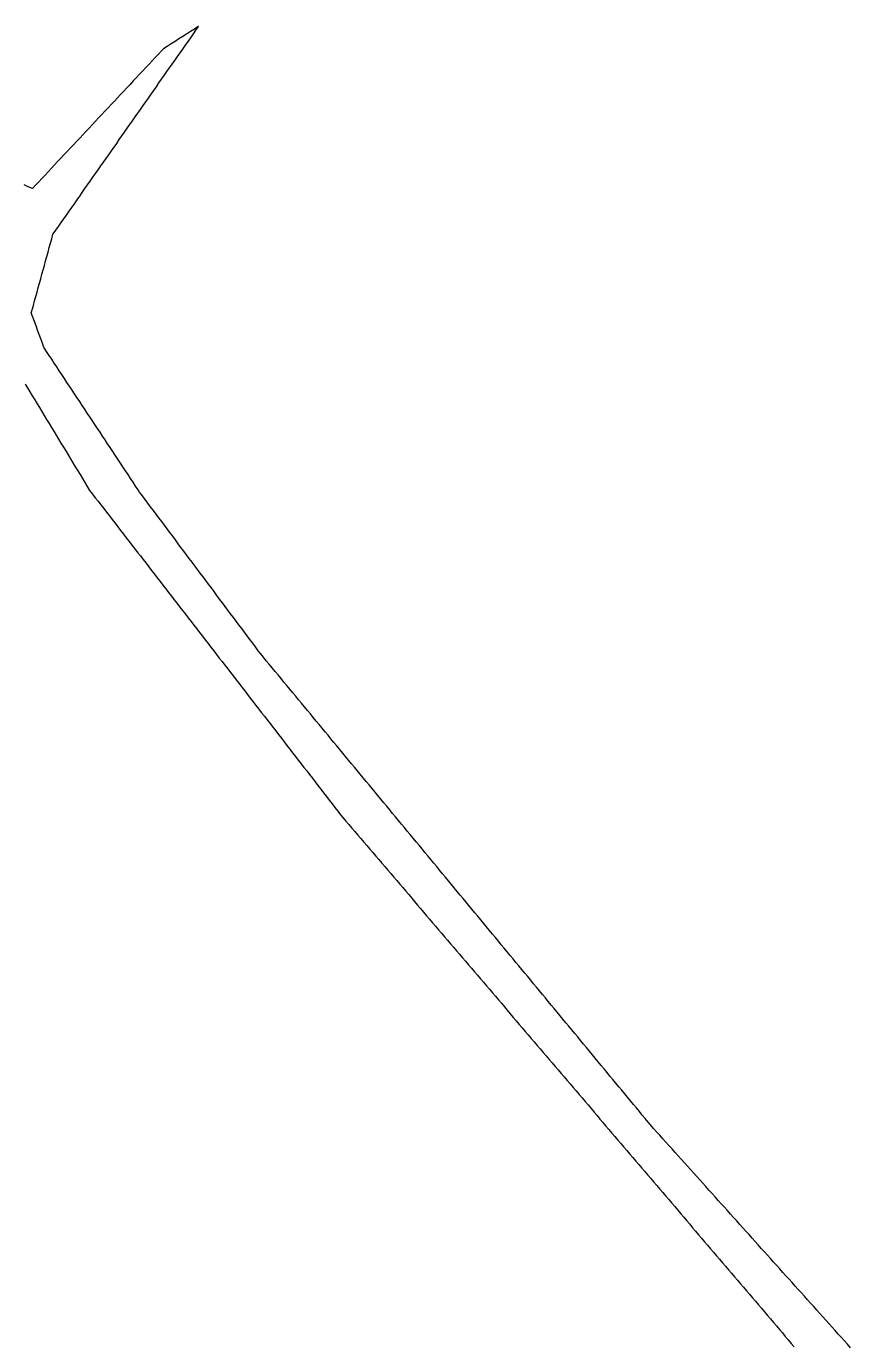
# Model space of a CAD drawing. Header units: millimetres. Extents: x 0 to 2762, y 6 to 2482.
# Drawn here: x 178.8 to 357.7, y 1112.4 to 1398.8 of the extents above; entities that cross this region are included whole.
import ezdxf

# ---------------------------------------------------------------- set-up
doc = ezdxf.new("R2010")
doc.units = ezdxf.units.MM
doc.layers.add('ALL_ISLANDS', color=7, linetype='Continuous')
doc.layers.add('OUTLINE_ISLAND_01', color=7, linetype='Continuous')

msp = doc.modelspace()

# ---------------------------------------------------------------- linework, layer by layer
at = {"layer": 'ALL_ISLANDS'}
for points in [[(357.6865, 1111.9886), (357.0182, 1112.7324), (356.3498, 1113.4762), (355.6814, 1114.22), (355.013, 1114.9639), (354.3446, 1115.7077), (353.6763, 1116.4515), (353.0079, 1117.1953), (352.3395, 1117.9391), (351.6711, 1118.683), (351.0028, 1119.4268), (350.3344, 1120.1706), (349.666, 1120.9144), (348.9976, 1121.6582), (348.3292, 1122.4021), (347.6609, 1123.1459), (346.9925, 1123.8897), (346.3241, 1124.6335), (345.6557, 1125.3774), (344.9873, 1126.1212), (344.319, 1126.865), (343.6506, 1127.6088), (342.9822, 1128.3526), (342.3138, 1129.0965), (341.6455, 1129.8403), (340.9771, 1130.5841), (340.3087, 1131.3279), (339.6403, 1132.0717), (338.9719, 1132.8156), (338.3036, 1133.5594), (337.6352, 1134.3032), (336.9668, 1135.047), (336.2984, 1135.7909), (335.63, 1136.5347), (334.9617, 1137.2785), (334.2933, 1138.0223), (333.6249, 1138.7661), (332.9565, 1139.51), (332.2882, 1140.2538), (331.6198, 1140.9976), (330.9514, 1141.7414), (330.283, 1142.4852), (329.6146, 1143.2291), (328.9463, 1143.9729), (328.2779, 1144.7167), (327.6095, 1145.4605), (326.9411, 1146.2044), (326.2727, 1146.9482), (325.6044, 1147.692), (324.936, 1148.4358), (324.2676, 1149.1796), (323.5992, 1149.9235), (322.9309, 1150.6673), (322.2625, 1151.4111), (321.5941, 1152.1549), (320.9257, 1152.8987), (320.2573, 1153.6426), (319.589, 1154.3864), (318.9206, 1155.1302), (318.2522, 1155.874), (317.5838, 1156.6178), (316.9154, 1157.3617), (316.2471, 1158.1055), (315.5787, 1158.8493), (314.9103, 1159.5931), (314.2419, 1160.337), (313.7388, 1160.9448), (313.1012, 1161.7152), (312.4636, 1162.4855), (311.826, 1163.2559), (311.1883, 1164.0262), (310.5507, 1164.7966), (309.9131, 1165.5669), (309.2755, 1166.3373), (308.6379, 1167.1076), (308.0002, 1167.878), (307.3626, 1168.6483), (306.725, 1169.4187), (306.0874, 1170.1891), (305.4498, 1170.9594), (304.8122, 1171.7298), (304.1745, 1172.5001), (303.5369, 1173.2705), (302.8993, 1174.0408), (302.2617, 1174.8112), (301.6241, 1175.5815), (300.9865, 1176.3519), (300.3488, 1177.1222), (299.7112, 1177.8926), (299.0736, 1178.6629), (298.436, 1179.4333), (297.7984, 1180.2036), (297.1608, 1180.974), (296.5231, 1181.7443), (295.8855, 1182.5147), (295.2479, 1183.2851), (294.6103, 1184.0554), (293.9727, 1184.8258), (293.335, 1185.5961), (292.6974, 1186.3665), (292.0598, 1187.1368), (291.4222, 1187.9072), (290.7846, 1188.6775), (290.147, 1189.4479), (289.5093, 1190.2182), (288.8717, 1190.9886), (288.2341, 1191.7589), (287.5965, 1192.5293), (286.9589, 1193.2996), (286.3213, 1194.07), (285.6836, 1194.8404), (285.046, 1195.6107), (284.4084, 1196.3811), (283.7708, 1197.1514), (283.1332, 1197.9218), (282.4955, 1198.6921), (281.8579, 1199.4625), (281.2203, 1200.2328), (280.5827, 1201.0032), (279.9451, 1201.7735), (279.3075, 1202.5439), (278.6698, 1203.3142), (278.0322, 1204.0846), (277.3946, 1204.8549), (276.757, 1205.6253), (276.1194, 1206.3956), (275.4818, 1207.166), (274.8441, 1207.9364), (274.2065, 1208.7067), (273.5689, 1209.4771), (272.9313, 1210.2474), (272.2937, 1211.0178), (271.656, 1211.7881), (271.0184, 1212.5585), (270.3808, 1213.3288), (269.7432, 1214.0992), (269.1056, 1214.8695), (268.468, 1215.6399), (267.8303, 1216.4102), (267.1927, 1217.1806), (266.5551, 1217.9509), (265.9175, 1218.7213), (265.2799, 1219.4916), (264.6423, 1220.262), (264.0046, 1221.0324), (263.367, 1221.8027), (262.7294, 1222.5731), (262.0918, 1223.3434), (261.4542, 1224.1138), (260.8165, 1224.8841), (260.1789, 1225.6545), (259.5413, 1226.4248), (258.9037, 1227.1952), (258.2661, 1227.9655), (257.6285, 1228.7359), (256.9908, 1229.5062), (256.3532, 1230.2766), (255.7156, 1231.0469), (255.078, 1231.8173), (254.4404, 1232.5876), (253.8028, 1233.358), (253.1651, 1234.1284), (252.5275, 1234.8987), (251.8899, 1235.6691), (251.2523, 1236.4394), (250.6147, 1237.2098), (249.977, 1237.9801), (249.3394, 1238.7505), (248.7018, 1239.5208), (248.0642, 1240.2912), (247.4266, 1241.0615), (246.789, 1241.8319), (246.1513, 1242.6022), (245.5137, 1243.3726), (244.8761, 1244.1429), (244.2385, 1244.9133), (243.6009, 1245.6836), (242.9633, 1246.454), (242.3256, 1247.2244), (241.688, 1247.9947), (241.0504, 1248.7651), (240.4128, 1249.5354), (239.7752, 1250.3058), (239.1375, 1251.0761), (238.4999, 1251.8465), (237.8623, 1252.6168), (237.2247, 1253.3872), (236.5871, 1254.1575), (235.9495, 1254.9279), (235.3118, 1255.6982), (234.6742, 1256.4686), (234.0366, 1257.2389), (233.399, 1258.0093), (232.7614, 1258.7796), (232.1238, 1259.55), (231.4861, 1260.3204), (230.8485, 1261.0907), (230.2109, 1261.8611), (229.5733, 1262.6314), (229.0949, 1263.2709), (228.496, 1264.0717), (227.897, 1264.8725), (227.2981, 1265.6733), (226.6991, 1266.474), (226.1002, 1267.2748), (225.5012, 1268.0756), (224.9022, 1268.8764), (224.3033, 1269.6772), (223.7043, 1270.4779), (223.1054, 1271.2787), (222.5064, 1272.0795), (221.9075, 1272.8803), (221.3085, 1273.6811), (220.7095, 1274.4818), (220.1106, 1275.2826), (219.5116, 1276.0834), (218.9127, 1276.8842), (218.3137, 1277.685), (217.7147, 1278.4857), (217.1158, 1279.2865), (216.5168, 1280.0873), (215.9179, 1280.8881), (215.3189, 1281.6889), (214.72, 1282.4896), (214.121, 1283.2904), (213.522, 1284.0912), (212.9231, 1284.892), (212.3241, 1285.6928), (211.7252, 1286.4935), (211.1262, 1287.2943), (210.5272, 1288.0951), (209.9283, 1288.8959), (209.3293, 1289.6967), (208.7304, 1290.4975), (208.1314, 1291.2982), (207.5325, 1292.099), (206.9335, 1292.8998), (206.3345, 1293.7006), (205.7356, 1294.5014), (205.1366, 1295.3021), (204.5377, 1296.1029), (203.9387, 1296.9037), (203.3397, 1297.7045), (203.0327, 1298.168), (202.4805, 1299.0018), (201.9283, 1299.8355), (201.3761, 1300.6692), (200.8239, 1301.5029), (200.2717, 1302.3366), (199.7195, 1303.1703), (199.1673, 1304.004), (198.6151, 1304.8377), (198.0629, 1305.6715), (197.5107, 1306.5052), (196.9585, 1307.3389), (196.4063, 1308.1726), (195.8541, 1309.0063), (195.302, 1309.84), (194.7498, 1310.6737), (194.1976, 1311.5075), (193.6454, 1312.3412), (193.0932, 1313.1749), (192.541, 1314.0086), (191.9888, 1314.8423), (191.4366, 1315.676), (190.8844, 1316.5097), (190.3322, 1317.3435), (189.78, 1318.1772), (189.2278, 1319.0109), (188.6756, 1319.8446), (188.1234, 1320.6783), (187.5712, 1321.512), (187.019, 1322.3457), (186.4668, 1323.1795), (185.9146, 1324.0132), (185.3624, 1324.8469), (184.8102, 1325.6806), (184.258, 1326.5143), (183.7058, 1327.348), (183.1536, 1328.1817), (182.6014, 1329.0154), (182.5836, 1329.064), (182.2395, 1330.0029), (181.8954, 1330.9418), (181.5513, 1331.8808), (181.2072, 1332.8197), (180.8631, 1333.7586), (180.519, 1334.6976), (180.1749, 1335.6365), (179.8308, 1336.5754), (180.0156, 1337.2467), (180.281, 1338.2108), (180.5465, 1339.1749), (180.8119, 1340.139), (181.0774, 1341.1031), (181.3428, 1342.0673), (181.6083, 1343.0314), (181.8738, 1343.9955), (182.1392, 1344.9596), (182.4047, 1345.9238), (182.6701, 1346.8879), (182.9356, 1347.852), (183.201, 1348.8161), (183.4665, 1349.7803), (183.7319, 1350.7444), (183.9974, 1351.7085), (184.2628, 1352.6726), (184.5283, 1353.6367), (184.5899, 1353.7247), (185.1638, 1354.5436), (185.7377, 1355.3625), (186.3117, 1356.1814), (186.8856, 1357.0003), (187.4595, 1357.8192), (188.0334, 1358.6382), (188.6073, 1359.4571), (189.1812, 1360.276), (189.7551, 1361.0949), (190.329, 1361.9138), (190.903, 1362.7327), (191.4769, 1363.5517), (192.0508, 1364.3706), (192.6247, 1365.1895), (193.1986, 1366.0084), (193.7725, 1366.8273), (194.3464, 1367.6462), (194.9203, 1368.4651), (195.4943, 1369.2841), (196.0682, 1370.103), (196.6421, 1370.9219), (197.216, 1371.7408), (197.7899, 1372.5597), (198.3638, 1373.3786), (198.9377, 1374.1976), (199.5117, 1375.0165), (200.0856, 1375.8354), (200.6595, 1376.6543), (201.2334, 1377.4732), (201.8073, 1378.2921), (202.3812, 1379.1111), (202.9551, 1379.93), (203.529, 1380.7489), (204.103, 1381.5678), (204.6769, 1382.3867), (205.2508, 1383.2056), (205.8247, 1384.0246), (206.3986, 1384.8435), (206.9725, 1385.6624), (207.5464, 1386.4813), (208.1203, 1387.3002), (208.6943, 1388.1191), (209.2682, 1388.9381), (209.8421, 1389.757), (210.416, 1390.5759), (210.9899, 1391.3948), (211.5638, 1392.2137), (212.1377, 1393.0326), (212.7117, 1393.8516), (213.2856, 1394.6705), (213.8595, 1395.4894), (214.4334, 1396.3083), (215.0073, 1397.1272), (215.5812, 1397.9461), (216.1551, 1398.765), (216.082, 1398.7184), (215.239, 1398.1805), (214.3959, 1397.6427), (213.5529, 1397.1048), (212.7099, 1396.567), (211.8668, 1396.0291), (211.0238, 1395.4912), (210.1808, 1394.9534), (209.3377, 1394.4155), (208.4947, 1393.8777), (208.1204, 1393.4787), (207.4363, 1392.7493), (206.7521, 1392.02), (206.068, 1391.2907), (205.3838, 1390.5613), (204.6996, 1389.832), (204.0155, 1389.1027), (203.3313, 1388.3733), (202.6472, 1387.644), (201.963, 1386.9147), (201.2789, 1386.1853), (200.5947, 1385.456), (199.9105, 1384.7267), (199.2264, 1383.9973), (198.5422, 1383.268), (197.8581, 1382.5387), (197.1739, 1381.8093), (196.4897, 1381.08), (195.8056, 1380.3507), (195.1214, 1379.6213), (194.4373, 1378.892), (193.7531, 1378.1627), (193.069, 1377.4333), (192.3848, 1376.704), (191.7006, 1375.9747), (191.0165, 1375.2453), (190.3323, 1374.516), (189.6482, 1373.7867), (188.964, 1373.0573), (188.2798, 1372.328), (187.5957, 1371.5987), (186.9115, 1370.8693), (186.2274, 1370.14), (185.5432, 1369.4106), (184.8591, 1368.6813), (184.1749, 1367.952), (183.4907, 1367.2226), (182.8066, 1366.4933), (182.1224, 1365.764), (181.4383, 1365.0346), (180.7541, 1364.3053), (180.0699, 1363.576), (179.1628, 1363.9689), (178.2452, 1364.3664)], [(178.4891, 1321.1453), (179.0077, 1320.2902), (179.5263, 1319.4352), (180.0449, 1318.5802), (180.5636, 1317.7252), (181.0822, 1316.8702), (181.6008, 1316.0152), (182.1194, 1315.1602), (182.638, 1314.3052), (183.1567, 1313.4502), (183.6753, 1312.5952), (184.1939, 1311.7402), (184.7125, 1310.8852), (185.2311, 1310.0302), (185.7497, 1309.1752), (186.2684, 1308.3202), (186.787, 1307.4652), (187.3056, 1306.6101), (187.8242, 1305.7551), (188.3428, 1304.9001), (188.8614, 1304.0451), (189.3801, 1303.1901), (189.8987, 1302.3351), (190.4173, 1301.4801), (190.9359, 1300.6251), (191.4545, 1299.7701), (191.9731, 1298.9151), (192.4918, 1298.0601), (193.1037, 1297.2693), (193.7157, 1296.4784), (194.3277, 1295.6875), (194.9396, 1294.8967), (195.5516, 1294.1058), (196.1636, 1293.3149), (196.7756, 1292.5241), (197.3876, 1291.7332), (197.9995, 1290.9423), (198.6115, 1290.1515), (199.2235, 1289.3606), (199.8355, 1288.5697), (200.4475, 1287.7788), (201.0595, 1286.988), (201.6714, 1286.1971), (202.2834, 1285.4062), (202.8954, 1284.6154), (203.5074, 1283.8245), (204.1194, 1283.0336), (204.7314, 1282.2427), (205.3433, 1281.4519), (205.9553, 1280.661), (206.5673, 1279.8701), (207.1793, 1279.0793), (207.7913, 1278.2884), (208.4033, 1277.4975), (209.0152, 1276.7066), (209.6272, 1275.9158), (210.2392, 1275.1249), (210.8512, 1274.334), (211.4632, 1273.5432), (212.0752, 1272.7523), (212.6871, 1271.9614), (213.2991, 1271.1705), (213.9111, 1270.3797), (214.5231, 1269.5888), (215.1351, 1268.7979), (215.747, 1268.0071), (216.359, 1267.2162), (216.971, 1266.4253), (217.583, 1265.6344), (218.195, 1264.8436), (218.807, 1264.0527), (219.4189, 1263.2618), (220.0309, 1262.471), (220.6429, 1261.6801), (221.2549, 1260.8892), (221.8669, 1260.0984), (222.4789, 1259.3075), (223.0908, 1258.5166), (223.7028, 1257.7257), (224.3148, 1256.9349), (224.9268, 1256.144), (225.5388, 1255.3531), (226.1508, 1254.5623), (226.7627, 1253.7714), (227.3747, 1252.9805), (227.9867, 1252.1896), (228.5987, 1251.3988), (229.2107, 1250.6079), (229.8227, 1249.817), (230.4346, 1249.0262), (231.0466, 1248.2353), (231.6586, 1247.4444), (232.2706, 1246.6535), (232.8826, 1245.8627), (233.4946, 1245.0718), (234.1065, 1244.2809), (234.7185, 1243.4901), (235.3305, 1242.6992), (235.9425, 1241.9083), (236.5545, 1241.1174), (237.1664, 1240.3266), (237.7784, 1239.5357), (238.3904, 1238.7448), (239.0024, 1237.954), (239.6144, 1237.1631), (240.2264, 1236.3722), (240.8383, 1235.5813), (241.4503, 1234.7905), (242.0623, 1233.9996), (242.6743, 1233.2087), (243.2863, 1232.4179), (243.8983, 1231.627), (244.5102, 1230.8361), (245.1222, 1230.0453), (245.7342, 1229.2544), (246.3462, 1228.4635), (246.9582, 1227.6726), (247.4763, 1227.0652), (248.1252, 1226.3043), (248.774, 1225.5434), (249.4229, 1224.7825), (250.0718, 1224.0217), (250.7207, 1223.2608), (251.3696, 1222.4999), (252.0185, 1221.739), (252.6674, 1220.9781), (253.3163, 1220.2173), (253.9652, 1219.4564), (254.6141, 1218.6955), (255.263, 1217.9346), (255.9119, 1217.1738), (256.5608, 1216.4129), (257.2097, 1215.652), (257.8586, 1214.8911), (258.5075, 1214.1303), (259.1564, 1213.3694), (259.8053, 1212.6085), (260.4542, 1211.8476), (261.1031, 1211.0868), (261.752, 1210.3259), (262.4009, 1209.565), (263.0498, 1208.8041), (263.6987, 1208.0433), (264.3476, 1207.2824), (264.9965, 1206.5215), (265.6454, 1205.7606), (266.2943, 1204.9998), (266.9432, 1204.2389), (267.5921, 1203.478), (268.241, 1202.7171), (268.8899, 1201.9563), (269.5388, 1201.1954), (270.1877, 1200.4345), (270.8366, 1199.6736), (271.4855, 1198.9128), (272.1344, 1198.1519), (272.7833, 1197.391), (273.4322, 1196.6301), (274.0811, 1195.8693), (274.73, 1195.1084), (275.3789, 1194.3475), (276.0278, 1193.5866), (276.6767, 1192.8258), (277.3256, 1192.0649), (277.9745, 1191.304), (278.6234, 1190.5431), (279.2723, 1189.7823), (279.9212, 1189.0214), (280.57, 1188.2605), (281.2189, 1187.4996), (281.8678, 1186.7388), (282.5167, 1185.9779), (283.1656, 1185.217), (283.8145, 1184.4561), (284.4634, 1183.6953), (285.1123, 1182.9344), (285.7612, 1182.1735), (286.4101, 1181.4126), (287.059, 1180.6517), (287.7079, 1179.8909), (288.3568, 1179.13), (289.0057, 1178.3691), (289.6546, 1177.6082), (290.3035, 1176.8474), (290.9524, 1176.0865), (291.6013, 1175.3256), (292.2502, 1174.5647), (292.8991, 1173.8039), (293.548, 1173.043), (294.1969, 1172.2821), (294.8458, 1171.5212), (295.4947, 1170.7604), (296.1436, 1169.9995), (296.7925, 1169.2386), (297.4414, 1168.4777), (298.0903, 1167.7169), (298.7392, 1166.956), (299.3881, 1166.1951), (300.037, 1165.4342), (300.6859, 1164.6734), (301.3348, 1163.9125), (301.9837, 1163.1516), (302.6326, 1162.3907), (303.2815, 1161.6299), (303.9304, 1160.869), (304.5793, 1160.1081), (305.2282, 1159.3472), (305.8771, 1158.5864), (306.526, 1157.8255), (307.1749, 1157.0646), (307.8238, 1156.3037), (308.4727, 1155.5429), (309.1216, 1154.782), (309.7705, 1154.0211), (310.4194, 1153.2602), (311.0683, 1152.4994), (311.7172, 1151.7385), (312.366, 1150.9776), (313.0149, 1150.2167), (313.6638, 1149.4559), (314.3127, 1148.695), (314.9616, 1147.9341), (315.6105, 1147.1732), (316.2594, 1146.4124), (316.9083, 1145.6515), (317.5572, 1144.8906), (318.2061, 1144.1297), (318.855, 1143.3689), (319.5039, 1142.608), (320.1528, 1141.8471), (320.8017, 1141.0862), (321.4506, 1140.3254), (322.0995, 1139.5645), (322.7484, 1138.8036), (323.3973, 1138.0427), (324.0462, 1137.2818), (324.6951, 1136.521), (325.344, 1135.7601), (325.9929, 1134.9992), (326.6418, 1134.2383), (327.2907, 1133.4775), (327.9396, 1132.7166), (328.5885, 1131.9557), (329.2374, 1131.1948), (329.8863, 1130.434), (330.5352, 1129.6731), (331.1841, 1128.9122), (331.833, 1128.1513), (332.4819, 1127.3905), (333.1308, 1126.6296), (333.7797, 1125.8687), (334.4286, 1125.1078), (335.0775, 1124.347), (335.7264, 1123.5861), (336.3753, 1122.8252), (337.0242, 1122.0643), (337.6731, 1121.3035), (338.322, 1120.5426), (338.9709, 1119.7817), (339.6198, 1119.0208), (340.2687, 1118.26), (340.9176, 1117.4991), (341.5665, 1116.7382), (342.2154, 1115.9773), (342.8643, 1115.2165), (343.5132, 1114.4556), (344.162, 1113.6947), (344.8109, 1112.9338), (345.4598, 1112.173)]]:
    msp.add_lwpolyline(points, dxfattribs=at)
at = {"layer": 'OUTLINE_ISLAND_01'}
for points in [[(357.6865, 1111.9886), (357.0182, 1112.7324), (356.3498, 1113.4762), (355.6814, 1114.22), (355.013, 1114.9639), (354.3446, 1115.7077), (353.6763, 1116.4515), (353.0079, 1117.1953), (352.3395, 1117.9391), (351.6711, 1118.683), (351.0028, 1119.4268), (350.3344, 1120.1706), (349.666, 1120.9144), (348.9976, 1121.6582), (348.3292, 1122.4021), (347.6609, 1123.1459), (346.9925, 1123.8897), (346.3241, 1124.6335), (345.6557, 1125.3774), (344.9873, 1126.1212), (344.319, 1126.865), (343.6506, 1127.6088), (342.9822, 1128.3526), (342.3138, 1129.0965), (341.6455, 1129.8403), (340.9771, 1130.5841), (340.3087, 1131.3279), (339.6403, 1132.0717), (338.9719, 1132.8156), (338.3036, 1133.5594), (337.6352, 1134.3032), (336.9668, 1135.047), (336.2984, 1135.7909), (335.63, 1136.5347), (334.9617, 1137.2785), (334.2933, 1138.0223), (333.6249, 1138.7661), (332.9565, 1139.51), (332.2882, 1140.2538), (331.6198, 1140.9976), (330.9514, 1141.7414), (330.283, 1142.4852), (329.6146, 1143.2291), (328.9463, 1143.9729), (328.2779, 1144.7167), (327.6095, 1145.4605), (326.9411, 1146.2044), (326.2727, 1146.9482), (325.6044, 1147.692), (324.936, 1148.4358), (324.2676, 1149.1796), (323.5992, 1149.9235), (322.9309, 1150.6673), (322.2625, 1151.4111), (321.5941, 1152.1549), (320.9257, 1152.8987), (320.2573, 1153.6426), (319.589, 1154.3864), (318.9206, 1155.1302), (318.2522, 1155.874), (317.5838, 1156.6178), (316.9154, 1157.3617), (316.2471, 1158.1055), (315.5787, 1158.8493), (314.9103, 1159.5931), (314.2419, 1160.337), (313.7388, 1160.9448), (313.1012, 1161.7152), (312.4636, 1162.4855), (311.826, 1163.2559), (311.1883, 1164.0262), (310.5507, 1164.7966), (309.9131, 1165.5669), (309.2755, 1166.3373), (308.6379, 1167.1076), (308.0002, 1167.878), (307.3626, 1168.6483), (306.725, 1169.4187), (306.0874, 1170.1891), (305.4498, 1170.9594), (304.8122, 1171.7298), (304.1745, 1172.5001), (303.5369, 1173.2705), (302.8993, 1174.0408), (302.2617, 1174.8112), (301.6241, 1175.5815), (300.9865, 1176.3519), (300.3488, 1177.1222), (299.7112, 1177.8926), (299.0736, 1178.6629), (298.436, 1179.4333), (297.7984, 1180.2036), (297.1608, 1180.974), (296.5231, 1181.7443), (295.8855, 1182.5147), (295.2479, 1183.2851), (294.6103, 1184.0554), (293.9727, 1184.8258), (293.335, 1185.5961), (292.6974, 1186.3665), (292.0598, 1187.1368), (291.4222, 1187.9072), (290.7846, 1188.6775), (290.147, 1189.4479), (289.5093, 1190.2182), (288.8717, 1190.9886), (288.2341, 1191.7589), (287.5965, 1192.5293), (286.9589, 1193.2996), (286.3213, 1194.07), (285.6836, 1194.8404), (285.046, 1195.6107), (284.4084, 1196.3811), (283.7708, 1197.1514), (283.1332, 1197.9218), (282.4955, 1198.6921), (281.8579, 1199.4625), (281.2203, 1200.2328), (280.5827, 1201.0032), (279.9451, 1201.7735), (279.3075, 1202.5439), (278.6698, 1203.3142), (278.0322, 1204.0846), (277.3946, 1204.8549), (276.757, 1205.6253), (276.1194, 1206.3956), (275.4818, 1207.166), (274.8441, 1207.9364), (274.2065, 1208.7067), (273.5689, 1209.4771), (272.9313, 1210.2474), (272.2937, 1211.0178), (271.656, 1211.7881), (271.0184, 1212.5585), (270.3808, 1213.3288), (269.7432, 1214.0992), (269.1056, 1214.8695), (268.468, 1215.6399), (267.8303, 1216.4102), (267.1927, 1217.1806), (266.5551, 1217.9509), (265.9175, 1218.7213), (265.2799, 1219.4916), (264.6423, 1220.262), (264.0046, 1221.0324), (263.367, 1221.8027), (262.7294, 1222.5731), (262.0918, 1223.3434), (261.4542, 1224.1138), (260.8165, 1224.8841), (260.1789, 1225.6545), (259.5413, 1226.4248), (258.9037, 1227.1952), (258.2661, 1227.9655), (257.6285, 1228.7359), (256.9908, 1229.5062), (256.3532, 1230.2766), (255.7156, 1231.0469), (255.078, 1231.8173), (254.4404, 1232.5876), (253.8028, 1233.358), (253.1651, 1234.1284), (252.5275, 1234.8987), (251.8899, 1235.6691), (251.2523, 1236.4394), (250.6147, 1237.2098), (249.977, 1237.9801), (249.3394, 1238.7505), (248.7018, 1239.5208), (248.0642, 1240.2912), (247.4266, 1241.0615), (246.789, 1241.8319), (246.1513, 1242.6022), (245.5137, 1243.3726), (244.8761, 1244.1429), (244.2385, 1244.9133), (243.6009, 1245.6836), (242.9633, 1246.454), (242.3256, 1247.2244), (241.688, 1247.9947), (241.0504, 1248.7651), (240.4128, 1249.5354), (239.7752, 1250.3058), (239.1375, 1251.0761), (238.4999, 1251.8465), (237.8623, 1252.6168), (237.2247, 1253.3872), (236.5871, 1254.1575), (235.9495, 1254.9279), (235.3118, 1255.6982), (234.6742, 1256.4686), (234.0366, 1257.2389), (233.399, 1258.0093), (232.7614, 1258.7796), (232.1238, 1259.55), (231.4861, 1260.3204), (230.8485, 1261.0907), (230.2109, 1261.8611), (229.5733, 1262.6314), (229.0949, 1263.2709), (228.496, 1264.0717), (227.897, 1264.8725), (227.2981, 1265.6733), (226.6991, 1266.474), (226.1002, 1267.2748), (225.5012, 1268.0756), (224.9022, 1268.8764), (224.3033, 1269.6772), (223.7043, 1270.4779), (223.1054, 1271.2787), (222.5064, 1272.0795), (221.9075, 1272.8803), (221.3085, 1273.6811), (220.7095, 1274.4818), (220.1106, 1275.2826), (219.5116, 1276.0834), (218.9127, 1276.8842), (218.3137, 1277.685), (217.7147, 1278.4857), (217.1158, 1279.2865), (216.5168, 1280.0873), (215.9179, 1280.8881), (215.3189, 1281.6889), (214.72, 1282.4896), (214.121, 1283.2904), (213.522, 1284.0912), (212.9231, 1284.892), (212.3241, 1285.6928), (211.7252, 1286.4935), (211.1262, 1287.2943), (210.5272, 1288.0951), (209.9283, 1288.8959), (209.3293, 1289.6967), (208.7304, 1290.4975), (208.1314, 1291.2982), (207.5325, 1292.099), (206.9335, 1292.8998), (206.3345, 1293.7006), (205.7356, 1294.5014), (205.1366, 1295.3021), (204.5377, 1296.1029), (203.9387, 1296.9037), (203.3397, 1297.7045), (203.0327, 1298.168), (202.4805, 1299.0018), (201.9283, 1299.8355), (201.3761, 1300.6692), (200.8239, 1301.5029), (200.2717, 1302.3366), (199.7195, 1303.1703), (199.1673, 1304.004), (198.6151, 1304.8377), (198.0629, 1305.6715), (197.5107, 1306.5052), (196.9585, 1307.3389), (196.4063, 1308.1726), (195.8541, 1309.0063), (195.302, 1309.84), (194.7498, 1310.6737), (194.1976, 1311.5075), (193.6454, 1312.3412), (193.0932, 1313.1749), (192.541, 1314.0086), (191.9888, 1314.8423), (191.4366, 1315.676), (190.8844, 1316.5097), (190.3322, 1317.3435), (189.78, 1318.1772), (189.2278, 1319.0109), (188.6756, 1319.8446), (188.1234, 1320.6783), (187.5712, 1321.512), (187.019, 1322.3457), (186.4668, 1323.1795), (185.9146, 1324.0132), (185.3624, 1324.8469), (184.8102, 1325.6806), (184.258, 1326.5143), (183.7058, 1327.348), (183.1536, 1328.1817), (182.6014, 1329.0154), (182.5836, 1329.064), (182.2395, 1330.0029), (181.8954, 1330.9418), (181.5513, 1331.8808), (181.2072, 1332.8197), (180.8631, 1333.7586), (180.519, 1334.6976), (180.1749, 1335.6365), (179.8308, 1336.5754), (180.0156, 1337.2467), (180.281, 1338.2108), (180.5465, 1339.1749), (180.8119, 1340.139), (181.0774, 1341.1031), (181.3428, 1342.0673), (181.6083, 1343.0314), (181.8738, 1343.9955), (182.1392, 1344.9596), (182.4047, 1345.9238), (182.6701, 1346.8879), (182.9356, 1347.852), (183.201, 1348.8161), (183.4665, 1349.7803), (183.7319, 1350.7444), (183.9974, 1351.7085), (184.2628, 1352.6726), (184.5283, 1353.6367), (184.5899, 1353.7247), (185.1638, 1354.5436), (185.7377, 1355.3625), (186.3117, 1356.1814), (186.8856, 1357.0003), (187.4595, 1357.8192), (188.0334, 1358.6382), (188.6073, 1359.4571), (189.1812, 1360.276), (189.7551, 1361.0949), (190.329, 1361.9138), (190.903, 1362.7327), (191.4769, 1363.5517), (192.0508, 1364.3706), (192.6247, 1365.1895), (193.1986, 1366.0084), (193.7725, 1366.8273), (194.3464, 1367.6462), (194.9203, 1368.4651), (195.4943, 1369.2841), (196.0682, 1370.103), (196.6421, 1370.9219), (197.216, 1371.7408), (197.7899, 1372.5597), (198.3638, 1373.3786), (198.9377, 1374.1976), (199.5117, 1375.0165), (200.0856, 1375.8354), (200.6595, 1376.6543), (201.2334, 1377.4732), (201.8073, 1378.2921), (202.3812, 1379.1111), (202.9551, 1379.93), (203.529, 1380.7489), (204.103, 1381.5678), (204.6769, 1382.3867), (205.2508, 1383.2056), (205.8247, 1384.0246), (206.3986, 1384.8435), (206.9725, 1385.6624), (207.5464, 1386.4813), (208.1203, 1387.3002), (208.6943, 1388.1191), (209.2682, 1388.9381), (209.8421, 1389.757), (210.416, 1390.5759), (210.9899, 1391.3948), (211.5638, 1392.2137), (212.1377, 1393.0326), (212.7117, 1393.8516), (213.2856, 1394.6705), (213.8595, 1395.4894), (214.4334, 1396.3083), (215.0073, 1397.1272), (215.5812, 1397.9461), (216.1551, 1398.765), (216.082, 1398.7184), (215.239, 1398.1805), (214.3959, 1397.6427), (213.5529, 1397.1048), (212.7099, 1396.567), (211.8668, 1396.0291), (211.0238, 1395.4912), (210.1808, 1394.9534), (209.3377, 1394.4155), (208.4947, 1393.8777), (208.1204, 1393.4787), (207.4363, 1392.7493), (206.7521, 1392.02), (206.068, 1391.2907), (205.3838, 1390.5613), (204.6996, 1389.832), (204.0155, 1389.1027), (203.3313, 1388.3733), (202.6472, 1387.644), (201.963, 1386.9147), (201.2789, 1386.1853), (200.5947, 1385.456), (199.9105, 1384.7267), (199.2264, 1383.9973), (198.5422, 1383.268), (197.8581, 1382.5387), (197.1739, 1381.8093), (196.4897, 1381.08), (195.8056, 1380.3507), (195.1214, 1379.6213), (194.4373, 1378.892), (193.7531, 1378.1627), (193.069, 1377.4333), (192.3848, 1376.704), (191.7006, 1375.9747), (191.0165, 1375.2453), (190.3323, 1374.516), (189.6482, 1373.7867), (188.964, 1373.0573), (188.2798, 1372.328), (187.5957, 1371.5987), (186.9115, 1370.8693), (186.2274, 1370.14), (185.5432, 1369.4106), (184.8591, 1368.6813), (184.1749, 1367.952), (183.4907, 1367.2226), (182.8066, 1366.4933), (182.1224, 1365.764), (181.4383, 1365.0346), (180.7541, 1364.3053), (180.0699, 1363.576), (179.1628, 1363.9689), (178.2452, 1364.3664)], [(178.4891, 1321.1453), (179.0077, 1320.2902), (179.5263, 1319.4352), (180.0449, 1318.5802), (180.5636, 1317.7252), (181.0822, 1316.8702), (181.6008, 1316.0152), (182.1194, 1315.1602), (182.638, 1314.3052), (183.1567, 1313.4502), (183.6753, 1312.5952), (184.1939, 1311.7402), (184.7125, 1310.8852), (185.2311, 1310.0302), (185.7497, 1309.1752), (186.2684, 1308.3202), (186.787, 1307.4652), (187.3056, 1306.6101), (187.8242, 1305.7551), (188.3428, 1304.9001), (188.8614, 1304.0451), (189.3801, 1303.1901), (189.8987, 1302.3351), (190.4173, 1301.4801), (190.9359, 1300.6251), (191.4545, 1299.7701), (191.9731, 1298.9151), (192.4918, 1298.0601), (193.1037, 1297.2693), (193.7157, 1296.4784), (194.3277, 1295.6875), (194.9396, 1294.8967), (195.5516, 1294.1058), (196.1636, 1293.3149), (196.7756, 1292.5241), (197.3876, 1291.7332), (197.9995, 1290.9423), (198.6115, 1290.1515), (199.2235, 1289.3606), (199.8355, 1288.5697), (200.4475, 1287.7788), (201.0595, 1286.988), (201.6714, 1286.1971), (202.2834, 1285.4062), (202.8954, 1284.6154), (203.5074, 1283.8245), (204.1194, 1283.0336), (204.7314, 1282.2427), (205.3433, 1281.4519), (205.9553, 1280.661), (206.5673, 1279.8701), (207.1793, 1279.0793), (207.7913, 1278.2884), (208.4033, 1277.4975), (209.0152, 1276.7066), (209.6272, 1275.9158), (210.2392, 1275.1249), (210.8512, 1274.334), (211.4632, 1273.5432), (212.0752, 1272.7523), (212.6871, 1271.9614), (213.2991, 1271.1705), (213.9111, 1270.3797), (214.5231, 1269.5888), (215.1351, 1268.7979), (215.747, 1268.0071), (216.359, 1267.2162), (216.971, 1266.4253), (217.583, 1265.6344), (218.195, 1264.8436), (218.807, 1264.0527), (219.4189, 1263.2618), (220.0309, 1262.471), (220.6429, 1261.6801), (221.2549, 1260.8892), (221.8669, 1260.0984), (222.4789, 1259.3075), (223.0908, 1258.5166), (223.7028, 1257.7257), (224.3148, 1256.9349), (224.9268, 1256.144), (225.5388, 1255.3531), (226.1508, 1254.5623), (226.7627, 1253.7714), (227.3747, 1252.9805), (227.9867, 1252.1896), (228.5987, 1251.3988), (229.2107, 1250.6079), (229.8227, 1249.817), (230.4346, 1249.0262), (231.0466, 1248.2353), (231.6586, 1247.4444), (232.2706, 1246.6535), (232.8826, 1245.8627), (233.4946, 1245.0718), (234.1065, 1244.2809), (234.7185, 1243.4901), (235.3305, 1242.6992), (235.9425, 1241.9083), (236.5545, 1241.1174), (237.1664, 1240.3266), (237.7784, 1239.5357), (238.3904, 1238.7448), (239.0024, 1237.954), (239.6144, 1237.1631), (240.2264, 1236.3722), (240.8383, 1235.5813), (241.4503, 1234.7905), (242.0623, 1233.9996), (242.6743, 1233.2087), (243.2863, 1232.4179), (243.8983, 1231.627), (244.5102, 1230.8361), (245.1222, 1230.0453), (245.7342, 1229.2544), (246.3462, 1228.4635), (246.9582, 1227.6726), (247.4763, 1227.0652), (248.1252, 1226.3043), (248.774, 1225.5434), (249.4229, 1224.7825), (250.0718, 1224.0217), (250.7207, 1223.2608), (251.3696, 1222.4999), (252.0185, 1221.739), (252.6674, 1220.9781), (253.3163, 1220.2173), (253.9652, 1219.4564), (254.6141, 1218.6955), (255.263, 1217.9346), (255.9119, 1217.1738), (256.5608, 1216.4129), (257.2097, 1215.652), (257.8586, 1214.8911), (258.5075, 1214.1303), (259.1564, 1213.3694), (259.8053, 1212.6085), (260.4542, 1211.8476), (261.1031, 1211.0868), (261.752, 1210.3259), (262.4009, 1209.565), (263.0498, 1208.8041), (263.6987, 1208.0433), (264.3476, 1207.2824), (264.9965, 1206.5215), (265.6454, 1205.7606), (266.2943, 1204.9998), (266.9432, 1204.2389), (267.5921, 1203.478), (268.241, 1202.7171), (268.8899, 1201.9563), (269.5388, 1201.1954), (270.1877, 1200.4345), (270.8366, 1199.6736), (271.4855, 1198.9128), (272.1344, 1198.1519), (272.7833, 1197.391), (273.4322, 1196.6301), (274.0811, 1195.8693), (274.73, 1195.1084), (275.3789, 1194.3475), (276.0278, 1193.5866), (276.6767, 1192.8258), (277.3256, 1192.0649), (277.9745, 1191.304), (278.6234, 1190.5431), (279.2723, 1189.7823), (279.9212, 1189.0214), (280.57, 1188.2605), (281.2189, 1187.4996), (281.8678, 1186.7388), (282.5167, 1185.9779), (283.1656, 1185.217), (283.8145, 1184.4561), (284.4634, 1183.6953), (285.1123, 1182.9344), (285.7612, 1182.1735), (286.4101, 1181.4126), (287.059, 1180.6517), (287.7079, 1179.8909), (288.3568, 1179.13), (289.0057, 1178.3691), (289.6546, 1177.6082), (290.3035, 1176.8474), (290.9524, 1176.0865), (291.6013, 1175.3256), (292.2502, 1174.5647), (292.8991, 1173.8039), (293.548, 1173.043), (294.1969, 1172.2821), (294.8458, 1171.5212), (295.4947, 1170.7604), (296.1436, 1169.9995), (296.7925, 1169.2386), (297.4414, 1168.4777), (298.0903, 1167.7169), (298.7392, 1166.956), (299.3881, 1166.1951), (300.037, 1165.4342), (300.6859, 1164.6734), (301.3348, 1163.9125), (301.9837, 1163.1516), (302.6326, 1162.3907), (303.2815, 1161.6299), (303.9304, 1160.869), (304.5793, 1160.1081), (305.2282, 1159.3472), (305.8771, 1158.5864), (306.526, 1157.8255), (307.1749, 1157.0646), (307.8238, 1156.3037), (308.4727, 1155.5429), (309.1216, 1154.782), (309.7705, 1154.0211), (310.4194, 1153.2602), (311.0683, 1152.4994), (311.7172, 1151.7385), (312.366, 1150.9776), (313.0149, 1150.2167), (313.6638, 1149.4559), (314.3127, 1148.695), (314.9616, 1147.9341), (315.6105, 1147.1732), (316.2594, 1146.4124), (316.9083, 1145.6515), (317.5572, 1144.8906), (318.2061, 1144.1297), (318.855, 1143.3689), (319.5039, 1142.608), (320.1528, 1141.8471), (320.8017, 1141.0862), (321.4506, 1140.3254), (322.0995, 1139.5645), (322.7484, 1138.8036), (323.3973, 1138.0427), (324.0462, 1137.2818), (324.6951, 1136.521), (325.344, 1135.7601), (325.9929, 1134.9992), (326.6418, 1134.2383), (327.2907, 1133.4775), (327.9396, 1132.7166), (328.5885, 1131.9557), (329.2374, 1131.1948), (329.8863, 1130.434), (330.5352, 1129.6731), (331.1841, 1128.9122), (331.833, 1128.1513), (332.4819, 1127.3905), (333.1308, 1126.6296), (333.7797, 1125.8687), (334.4286, 1125.1078), (335.0775, 1124.347), (335.7264, 1123.5861), (336.3753, 1122.8252), (337.0242, 1122.0643), (337.6731, 1121.3035), (338.322, 1120.5426), (338.9709, 1119.7817), (339.6198, 1119.0208), (340.2687, 1118.26), (340.9176, 1117.4991), (341.5665, 1116.7382), (342.2154, 1115.9773), (342.8643, 1115.2165), (343.5132, 1114.4556), (344.162, 1113.6947), (344.8109, 1112.9338), (345.4598, 1112.173)]]:
    msp.add_lwpolyline(points, dxfattribs=at)

doc.saveas('drawing.dxf')
